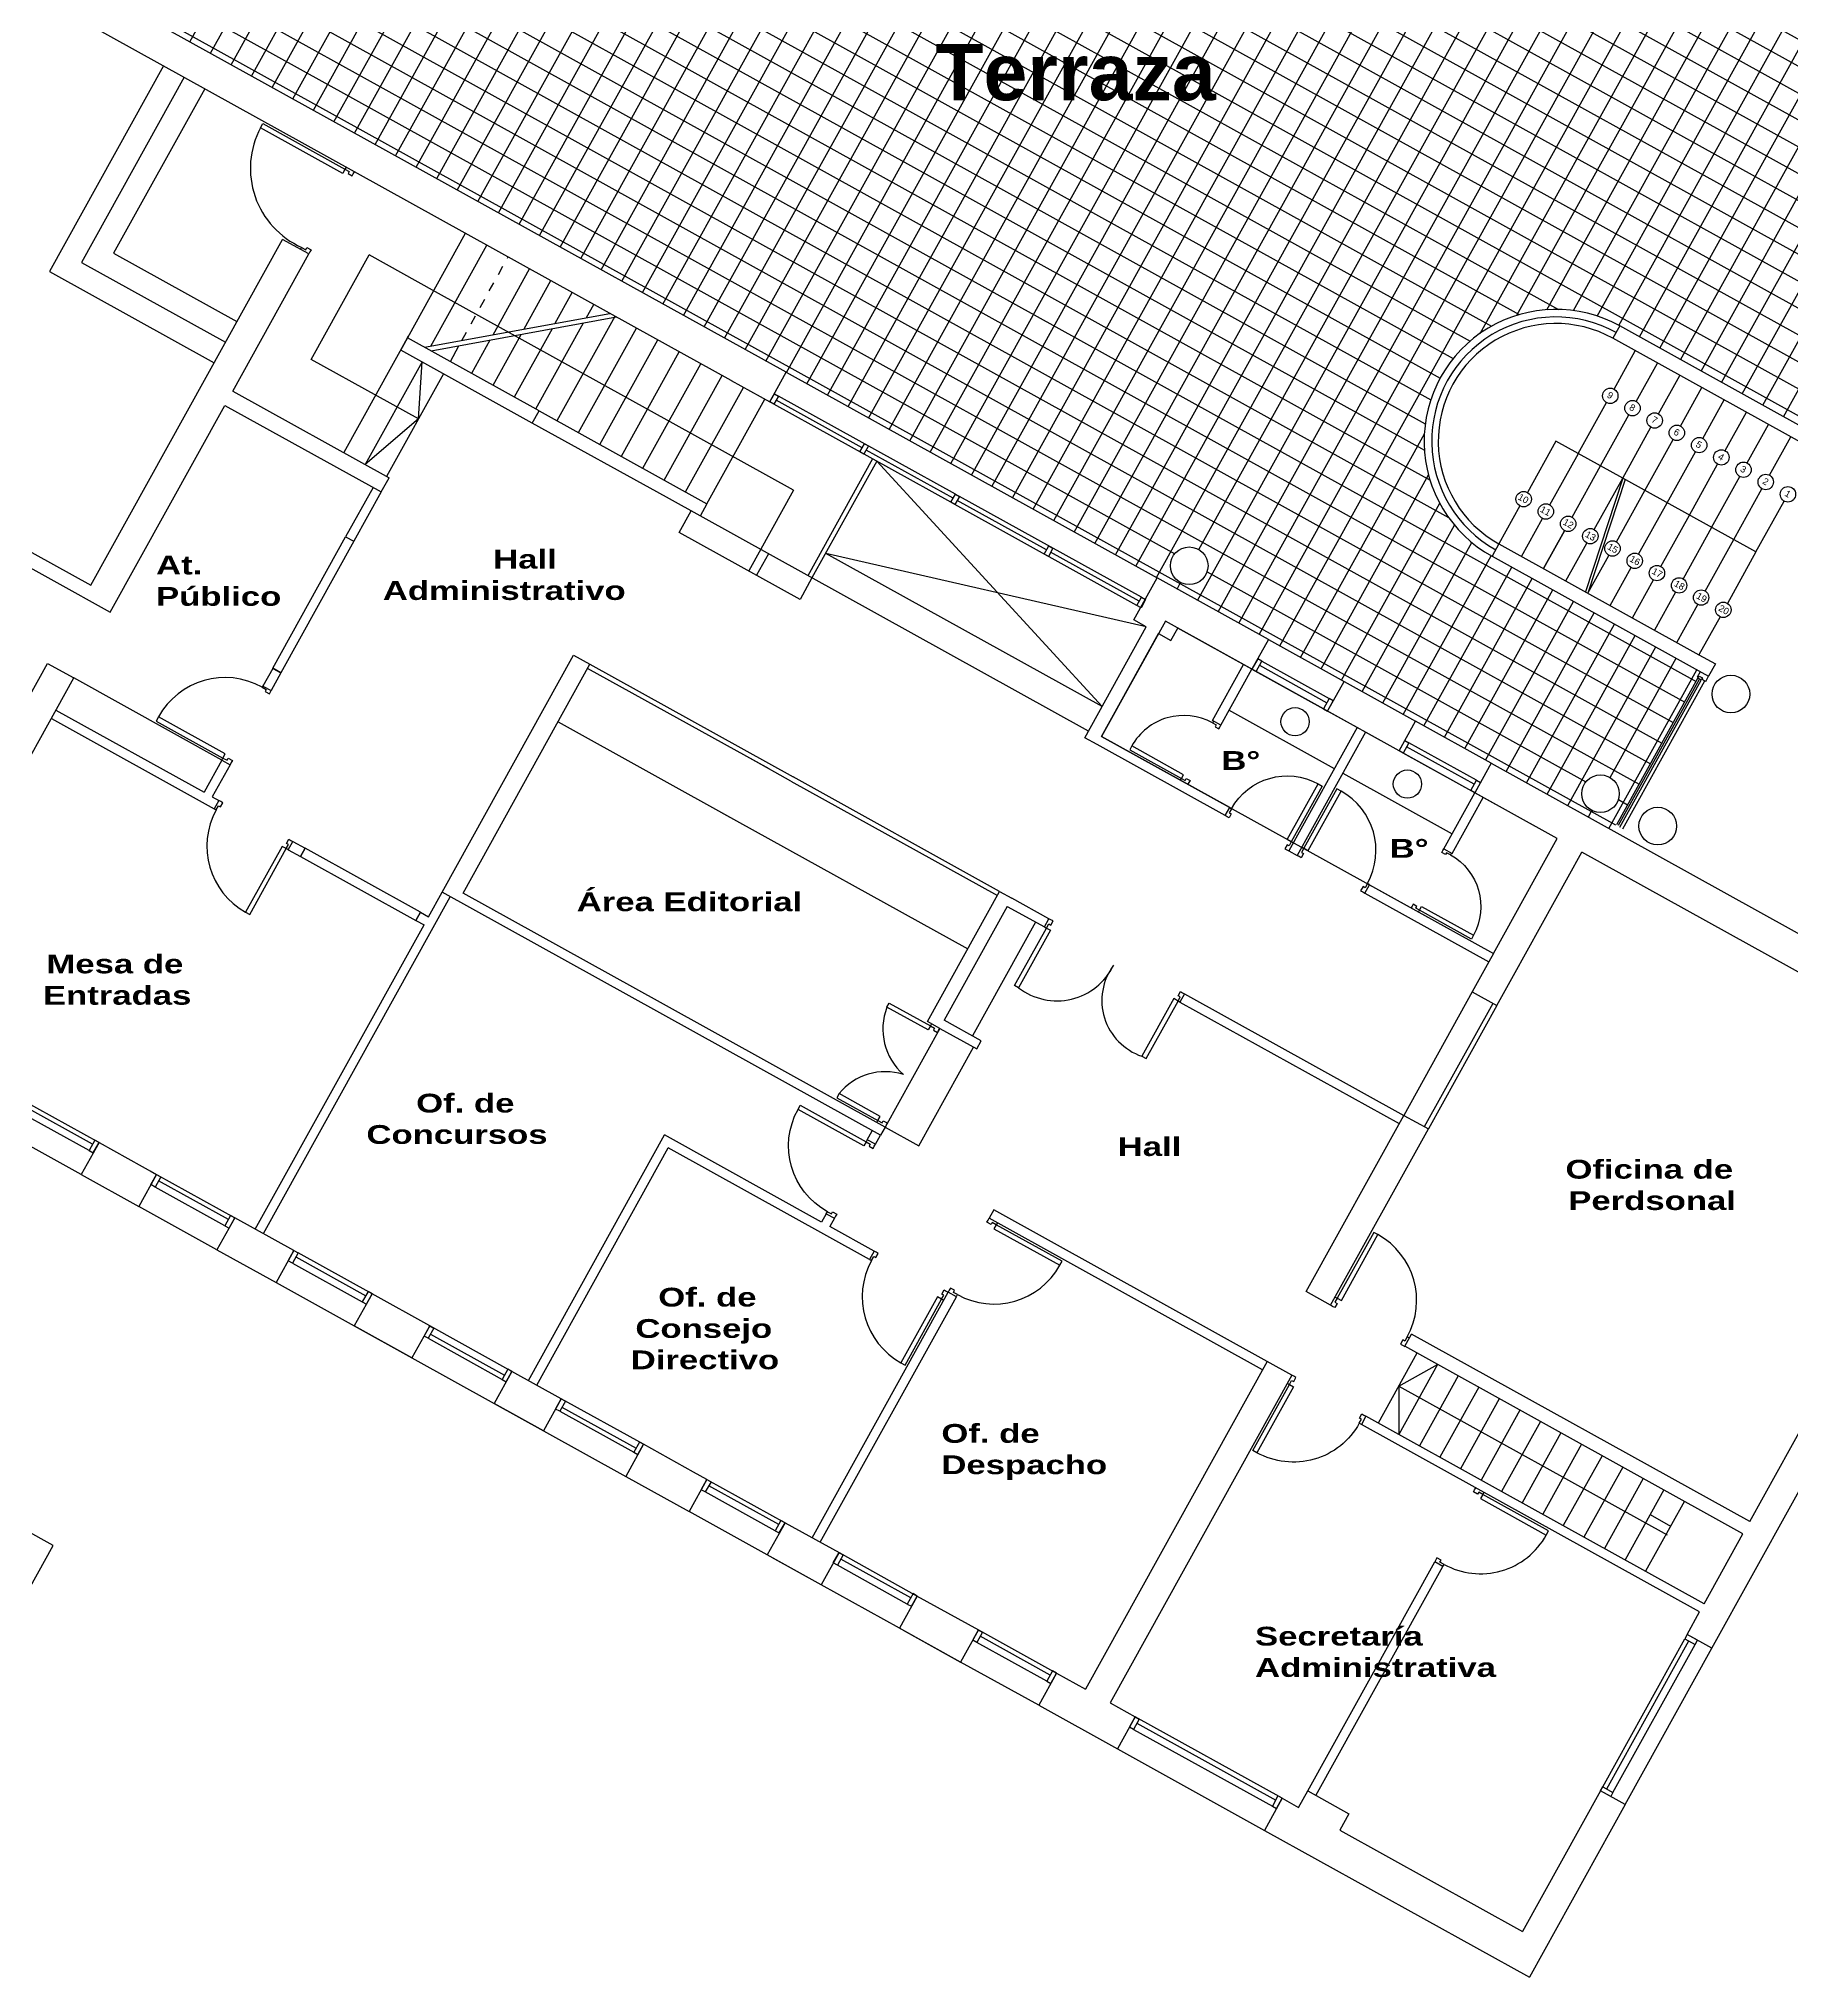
# Model space of a CAD drawing. Header units: millimetres. Extents: x -735 to -481, y 85 to 450.
# Drawn here: x -633.04 to -614.41, y 310.6 to 331.21 of the extents above; entities that cross this region are included whole.
import ezdxf

# ---------------------------------------------------------------- set-up
doc = ezdxf.new("R2010")
doc.units = ezdxf.units.MM
doc.linetypes.add('DASHED', pattern=[0.75, 0.5, -0.25])
doc.layers.get('0').update_dxf_attribs({"color": 6, "linetype": 'CONTINUOUS'})
for name, color, linetype in [('A CONSTRUIR', 1, 'CONTINUOUS'), ('A-CARPINTERIAS PUERTAS', 2, 'CONTINUOUS'), ('A-MUROS', 5, 'CONTINUOUS'), ('dib - cotas', 1, 'CONTINUOUS'), ('dib - texto', 2, 'CONTINUOUS'), ('E-COLUMNAS CILINDRICAS', 6, 'CONTINUOUS'), ('PISOS', 1, 'CONTINUOUS'), ('T-LOCALES', 7, 'CONTINUOUS'), ('VIDRIO', 253, 'CONTINUOUS'), ('VISTA4', 3, 'CONTINUOUS')]:
    doc.layers.add(name, color=color, linetype=linetype)
doc.styles.add('ARIAL', font='swisseb.ttf', dxfattribs={"width": 1.32})
doc.styles.add('STYLE1', font='swisseb.ttf', dxfattribs={"width": 1.32})
doc.styles.add('STYLE2', font='arial.ttf')

# ---------------------------------------------------------------- blocks, each defined once
blk = doc.blocks.new('P70')
at = {"color": 3}
blk.add_lwpolyline([(0.00062, 0.00254), (0.00189, 0.00254), (0.00189, 0.02032), (0.00062, 0.02032)], close=True, dxfattribs=at)
at = {"color": 2}
for points in [[(0, 0.00254), (0.00062, 0.00254), (0.00062, 0.00127), (0.00126, 0.00127), (0.00126, 0), (0.00062, 0), (0.00062, 0), (0, 0)], [(0.0203, 0.00254), (0.01967, 0.00254), (0.01967, 0.00127), (0.01904, 0.00127), (0.01904, 0), (0.01967, 0), (0.01967, 0), (0.0203, 0)]]:
    blk.add_lwpolyline(points, dxfattribs=at)
at = {"color": 1}
blk.add_arc((0.00189, 0.00254), 0.01778, 0, 90, dxfattribs=at)
blk = doc.blocks.new('P80')
at = {"color": 3}
blk.add_lwpolyline([(0.00062, 0.00254), (0.00189, 0.00254), (0.00189, 0.02286), (0.00062, 0.02286)], close=True, dxfattribs=at)
at = {"color": 2}
for points in [[(0, 0.00254), (0.00062, 0.00254), (0.00062, 0.00127), (0.00126, 0.00127), (0.00126, 0), (0.00062, 0), (0.00062, 0), (0, 0)], [(0.02284, 0.00254), (0.02221, 0.00254), (0.02221, 0.00127), (0.02158, 0.00127), (0.02158, 0), (0.02221, 0), (0.02221, 0), (0.02284, 0)]]:
    blk.add_lwpolyline(points, dxfattribs=at)
at = {"color": 1}
blk.add_arc((0.00189, 0.00254), 0.02032, 0, 90, dxfattribs=at)

msp = doc.modelspace()

# ---------------------------------------------------------------- hatches: boundary and pattern name
at = {"layer": 'VIDRIO'}
h = msp.add_hatch(dxfattribs=at)
h.set_pattern_fill('_USER,_O', color=256, scale=0.25, angle=-29, double=1, pattern_type=0)
h.set_pattern_definition([(331, (-758.40567, 468.23622), (0.1212024, 0.21865493), []), (61, (-758.40567, 468.23622), (-0.21865493, 0.1212024), [])])
h.paths.add_polyline_path([(-616.23, 328.158), (-616.231, 328.158), (-614.103, 326.978), (-614.103, 326.979), (-614.102, 326.979), (-612.187, 330.434), (-612.975, 330.871), (-612.951, 330.914, -0.392428), (-611.638, 331.327, -0.392428), (-611.984, 332.659), (-611.959, 332.703), (-611.171, 332.266), (-609.503, 335.276), (-635.606, 334.82), (-636.169, 333.804), (-634.6, 332.935), (-634.084, 332.649), (-632.16, 331.582), (-631.644, 331.296), (-629.903, 330.331), (-625.093, 327.665), (-621.148, 325.478), (-620.506, 325.122), (-619.701, 324.676), (-618.401, 323.955), (-617.597, 323.509), (-616.308, 322.795), (-616.27, 322.863), (-616.262, 322.858), (-615.399, 324.413), (-615.408, 324.418), (-615.373, 324.482), (-615.46, 324.531), (-617.588, 325.709, -1.000421)])
h.paths.add_polyline_path([(-620.774, 333.332), (-620.775, 333.382), (-620.783, 333.832), (-618.783, 333.867), (-618.774, 333.367)], flags=16)
h.paths.add_polyline_path([(-620.633, 325.511, -1), (-620.983, 325.705, -1)], flags=16)
h.paths.add_polyline_path([(-622.597, 334.629, -1), (-622.497, 334.574, -1)], flags=16)
h.paths.add_polyline_path([(-622.564, 334.611, -1), (-622.529, 334.592, -1)], flags=0)
h.paths.add_polyline_path([(-624.274, 333.271), (-626.273, 333.236), (-626.274, 333.286), (-626.282, 333.736), (-624.282, 333.771)], flags=16)
h.paths.add_polyline_path([(-617.098, 334.725, -1), (-616.997, 334.669, -1)], flags=16)
h.paths.add_polyline_path([(-617.065, 334.707, -1), (-617.03, 334.688, -1)], flags=0)
h.paths.add_polyline_path([(-616.672, 324.965, -1), (-616.815, 325.044, -1)], flags=16)
h.paths.add_polyline_path([(-615.275, 333.428), (-615.276, 333.478), (-615.284, 333.928), (-613.284, 333.963), (-613.275, 333.463)], flags=16)
h.paths.add_polyline_path([(-616.436, 324.834, -1), (-616.579, 324.913, -1)], flags=16)
h.paths.add_polyline_path([(-614.051, 328.409, -1), (-613.583, 328.149, -1)], flags=16)
h.paths.add_polyline_path([(-616.2, 324.703, -1), (-616.343, 324.782, -1)], flags=16)
h.paths.add_polyline_path([(-615.964, 324.572, -1), (-616.107, 324.652, -1)], flags=16)
h.paths.add_polyline_path([(-616.26, 323.087, -1), (-616.61, 323.281, -1)], flags=16)
h.paths.add_polyline_path([(-612.713, 332.071, -1), (-612.245, 331.812, -1)], flags=16)
h.paths.add_polyline_path([(-628.096, 334.533, -1), (-627.996, 334.478, -1)], flags=16)
h.paths.add_polyline_path([(-628.063, 334.515, -1), (-628.028, 334.496, -1)], flags=0)
h.paths.add_polyline_path([(-629.773, 333.175), (-631.773, 333.14), (-631.773, 333.19), (-631.781, 333.64), (-629.782, 333.675)], flags=16)
h.paths.add_polyline_path([(-611.598, 334.821, -1), (-611.498, 334.765, -1)], flags=16)
h.paths.add_polyline_path([(-611.566, 334.803, -1), (-611.531, 334.784, -1)], flags=0)
h.paths.add_polyline_path([(-610.585, 334.558, -1), (-610.117, 334.299, -1)], flags=16)
h.paths.add_polyline_path([(-633.595, 334.437, -1), (-633.495, 334.382, -1)], flags=16)
h.paths.add_polyline_path([(-633.562, 334.419, -1), (-633.527, 334.4, -1)], flags=0)
h.paths.add_polyline_path([(-611.009, 332.147), (-611.053, 332.172), (-611.041, 332.194), (-611.085, 332.218), (-611.109, 332.174), (-611.984, 332.659, 0.392428), (-611.638, 331.327, -0.031395), (-611.527, 331.265, -0.031395), (-611.638, 331.327, 0.392428), (-612.951, 330.914), (-612.076, 330.429), (-612.1, 330.386), (-612.057, 330.362), (-612.044, 330.383), (-612.001, 330.359)])
h.paths.add_polyline_path([(-616.829, 324.996), (-616.703, 324.926), (-616.651, 325.019), (-616.778, 325.089)], flags=24)
h.paths.add_polyline_path([(-616.594, 324.864), (-616.467, 324.793), (-616.414, 324.888), (-616.542, 324.959)], flags=24)
h.paths.add_polyline_path([(-616.358, 324.733), (-616.231, 324.663), (-616.178, 324.757), (-616.306, 324.828)], flags=24)
h.paths.add_polyline_path([(-616.121, 324.603), (-615.994, 324.533), (-615.943, 324.626), (-616.069, 324.696)], flags=24)
h.paths.add_polyline_path([(-610.674, 334.448), (-610.151, 334.158), (-610.005, 334.421), (-610.528, 334.711)], flags=24)
h.paths.add_polyline_path([(-614.14, 328.298), (-613.617, 328.008), (-613.471, 328.272), (-613.994, 328.561)], flags=24)
h.paths.add_polyline_path([(-612.805, 331.957), (-612.281, 331.666), (-612.132, 331.934), (-612.656, 332.225)], flags=24)

# ---------------------------------------------------------------- linework, layer by layer
at = {"color": 5}
msp.add_lwpolyline([(-621.739, 323.794), (-617.574, 321.485), (-616.895, 322.709), (-621.061, 325.018)], close=True, dxfattribs=at)
at = {"layer": 'A CONSTRUIR'}
for p, q in [((-616.198, 326.54), (-616.594, 325.33)), ((-616.172, 326.526), (-616.568, 325.316)), ((-616.817, 325.981), (-617.041, 325.578))]:
    msp.add_line(p, q, dxfattribs=at)
for points in [[(-618.934, 323.839), (-619.022, 323.888)], [(-617.574, 321.485), (-617.622, 321.397)]]:
    msp.add_lwpolyline(points, dxfattribs=at)
for centre in [(-616.331, 327.415), (-616.095, 327.284), (-615.859, 327.153), (-615.623, 327.022), (-615.386, 326.891), (-615.15, 326.76), (-614.914, 326.629), (-614.678, 326.499), (-617.252, 326.316), (-614.442, 326.368), (-617.016, 326.185), (-616.779, 326.054), (-616.543, 325.923), (-616.307, 325.792), (-616.071, 325.661), (-615.835, 325.53), (-615.599, 325.399), (-615.365, 325.27), (-615.129, 325.139)]:
    msp.add_circle(centre, 0.0819, dxfattribs=at)
at = {"layer": 'A-CARPINTERIAS PUERTAS'}
for points in [[(-622.348, 321.768), (-622.326, 321.756), (-622.302, 321.8), (-622.28, 321.788), (-622.256, 321.831), (-622.278, 321.843), (-622.278, 321.843), (-622.299, 321.855)], [(-620.906, 320.968), (-620.927, 320.98), (-620.903, 321.024), (-620.925, 321.036), (-620.9, 321.08), (-620.879, 321.068), (-620.879, 321.068), (-620.857, 321.056)], [(-623.548, 320.737), (-623.56, 320.716), (-623.516, 320.692), (-623.528, 320.67), (-623.485, 320.645), (-623.473, 320.667), (-623.473, 320.667), (-623.461, 320.689)], [(-624.13, 319.688), (-624.118, 319.709), (-624.074, 319.685), (-624.062, 319.707), (-624.018, 319.683), (-624.03, 319.661), (-624.03, 319.661), (-624.042, 319.639)]]:
    msp.add_lwpolyline(points, dxfattribs=at)
for points in [[(-622.326, 321.756), (-622.283, 321.732), (-622.622, 321.12), (-622.666, 321.144)], [(-623.56, 320.716), (-623.584, 320.672), (-624.022, 320.914), (-623.997, 320.958)], [(-620.927, 320.98), (-620.971, 321.005), (-621.31, 320.392), (-621.266, 320.368)], [(-624.118, 319.709), (-624.094, 319.753), (-624.531, 319.995), (-624.555, 319.952)]]:
    msp.add_lwpolyline(points, close=True, dxfattribs=at)
for centre, radius, start, end in [((-622.215, 321.652), 0.67, 232.6256, 334.1689), ((-621.111, 320.986), 0.626, 143.2392, 251.4232), ((-623.42, 320.681), 0.645, 158.8238, 228.5473), ((-624.04, 319.594), 0.634, 72.2703, 140.7159)]:
    msp.add_arc(centre, radius, start, end, dxfattribs=at)
at = {"layer": 'A-MUROS'}
for p, q in [((-625.093, 327.665), (-636.629, 334.059)), ((-629.684, 329.798), (-636.804, 333.745)), ((-626.711, 328.15), (-629.684, 329.798)), ((-640.036, 329.414), (-632.28, 325.115)), ((-639.964, 329.545), (-632.488, 325.401)), ((-632.488, 325.401), (-630.449, 329.079)), ((-630.169, 328.924), (-630.449, 329.079)), ((-630.977, 327.466), (-630.169, 328.924)), ((-616.231, 328.158), (-616.303, 328.027)), ((-614.103, 326.978), (-616.231, 328.158)), ((-629.192, 327.902), (-629.108, 328.053)), ((-627.72, 327.257), (-629.119, 328.033)), ((-625.679, 327.578), (-626.711, 328.15)), ((-614.175, 326.848), (-616.303, 328.027)), ((-627.793, 327.126), (-629.192, 327.902)), ((-625.679, 327.578), (-625.267, 327.35)), ((-625.679, 327.578), (-625.679, 327.578)), ((-625.267, 327.35), (-625.093, 327.665)), ((-630.977, 327.466), (-629.315, 326.544)), ((-632.28, 325.115), (-631.061, 327.314)), ((-631.061, 327.314), (-629.399, 326.393)), ((-627.793, 327.126), (-627.72, 327.257)), ((-629.399, 326.393), (-629.315, 326.544)), ((-617.515, 325.841), (-617.588, 325.709)), ((-617.588, 325.709), (-615.46, 324.531)), ((-617.515, 325.841), (-615.388, 324.661)), ((-621.396, 325.032), (-621.148, 325.478)), ((-619.966, 324.823), (-621.148, 325.478)), ((-621.739, 323.794), (-621.133, 324.887)), ((-621.264, 324.96), (-621.396, 325.032)), ((-621.133, 324.887), (-621.002, 324.814)), ((-621.002, 324.814), (-620.929, 324.945)), ((-620.142, 324.509), (-620.929, 324.945)), ((-628.752, 322.136), (-627.354, 324.657)), ((-627.354, 324.657), (-627.18, 324.56)), ((-619.966, 324.823), (-620.141, 324.508)), ((-615.388, 324.661), (-615.213, 324.564)), ((-634.902, 321.045), (-632.948, 324.57)), ((-632.948, 324.57), (-632.668, 324.415)), ((-628.529, 322.126), (-627.18, 324.56)), ((-620.142, 324.509), (-620.141, 324.508)), ((-615.46, 324.531), (-615.285, 324.434)), ((-634.622, 320.89), (-632.668, 324.415)), ((-619.336, 324.062), (-619.162, 324.377)), ((-619.022, 323.888), (-619.336, 324.062)), ((-618.576, 323.641), (-618.934, 323.839)), ((-618.576, 323.641), (-618.401, 323.955)), ((-621.788, 323.706), (-621.919, 323.779)), ((-617.597, 323.509), (-617.771, 323.195)), ((-616.895, 322.709), (-617.771, 323.195)), ((-617.77, 323.194), (-617.771, 323.195)), ((-617.574, 321.485), (-616.895, 322.709)), ((-617.36, 321.252), (-616.633, 322.564)), ((-612.791, 320.434), (-616.633, 322.564)), ((-618.94, 322.128), (-618.892, 322.215)), ((-624.091, 319.552), (-628.752, 322.136)), ((-626.43, 320.963), (-628.529, 322.126)), ((-622.742, 321.986), (-623.412, 320.776)), ((-622.824, 322.146), (-622.693, 322.073)), ((-617.622, 321.397), (-617.8, 321.076)), ((-617.538, 320.931), (-617.36, 321.252)), ((-624.042, 319.639), (-626.43, 320.963)), ((-617.8, 321.076), (-617.538, 320.931)), ((-617.8, 321.076), (-617.538, 320.931)), ((-617.8, 321.076), (-617.538, 320.931)), ((-623.461, 320.689), (-623.592, 320.761)), ((-619.566, 317.89), (-618.527, 319.764)), ((-618.527, 319.764), (-618.265, 319.619)), ((-624.042, 319.639), (-624.091, 319.552)), ((-619.304, 317.744), (-618.265, 319.619)), ((-632.399, 319.475), (-632.588, 319.134)), ((-632.399, 319.475), (-631.787, 319.136)), ((-632.588, 319.134), (-631.976, 318.795)), ((-631.787, 319.136), (-631.976, 318.795)), ((-631.857, 319.175), (-631.787, 319.136)), ((-632.886, 315.191), (-639.425, 318.815)), ((-630.956, 318.675), (-631.145, 318.334)), ((-630.327, 318.326), (-630.956, 318.675)), ((-631.145, 318.334), (-630.516, 317.985)), ((-630.327, 318.326), (-630.516, 317.985)), ((-629.496, 317.866), (-629.685, 317.525)), ((-628.883, 317.526), (-629.496, 317.866)), ((-619.304, 317.744), (-619.566, 317.89)), ((-629.072, 317.185), (-629.685, 317.525)), ((-629.685, 317.525), (-629.072, 317.185)), ((-628.883, 317.526), (-629.072, 317.185)), ((-618.517, 317.308), (-618.444, 317.439)), ((-614.848, 315.446), (-618.444, 317.439)), ((-617.074, 316.508), (-618.517, 317.308)), ((-628.009, 317.041), (-628.198, 316.7)), ((-627.484, 316.751), (-628.009, 317.041)), ((-619.978, 317.146), (-621.91, 313.661)), ((-619.716, 317.001), (-619.978, 317.146)), ((-619.716, 317.001), (-621.648, 313.516)), ((-615.252, 314.098), (-613.713, 316.875)), ((-614.848, 315.446), (-613.975, 317.02)), ((-627.673, 316.409), (-628.198, 316.7)), ((-628.198, 316.7), (-627.673, 316.409)), ((-627.484, 316.751), (-627.673, 316.409)), ((-618.929, 316.565), (-618.977, 316.477)), ((-615.381, 314.484), (-618.977, 316.477)), ((-617.486, 315.765), (-618.929, 316.565)), ((-614.92, 315.315), (-617.074, 316.508)), ((-626.609, 316.266), (-626.798, 315.925)), ((-626.077, 315.97), (-626.609, 316.266)), ((-626.798, 315.925), (-626.125, 315.551)), ((-625.936, 315.892), (-626.125, 315.551)), ((-625.936, 315.892), (-626.077, 315.97)), ((-615.333, 314.571), (-617.486, 315.765)), ((-625.105, 315.432), (-625.294, 315.091)), ((-625.105, 315.432), (-624.531, 315.114)), ((-635.079, 311.234), (-632.886, 315.191)), ((-615.333, 314.571), (-614.92, 315.315)), ((-624.72, 314.773), (-625.294, 315.091)), ((-625.25, 315.067), (-624.726, 314.776)), ((-624.531, 315.114), (-624.72, 314.773)), ((-623.7, 314.653), (-623.889, 314.312)), ((-623.706, 314.656), (-623.05, 314.293)), ((-615.514, 314.243), (-615.381, 314.484)), ((-623.239, 313.951), (-623.895, 314.315)), ((-623.851, 314.291), (-623.889, 314.312)), ((-623.851, 314.291), (-623.239, 313.951)), ((-623.05, 314.293), (-623.239, 313.951)), ((-623.12, 314.331), (-623.05, 314.293)), ((-615.252, 314.098), (-615.514, 314.243)), ((-622.219, 313.832), (-622.408, 313.491)), ((-622.219, 313.832), (-621.91, 313.661)), ((-622.408, 313.491), (-621.572, 313.028)), ((-621.648, 313.516), (-621.383, 313.369)), ((-621.383, 313.369), (-621.572, 313.028)), ((-619.82, 312.502), (-620.009, 312.161)), ((-619.82, 312.502), (-619.645, 312.405)), ((-619.645, 312.405), (-619.548, 312.58)), ((-619.548, 312.58), (-619.111, 312.338)), ((-616.435, 312.581), (-617.264, 311.086)), ((-616.173, 312.436), (-616.435, 312.581)), ((-619.111, 312.338), (-619.208, 312.163)), ((-616.173, 312.436), (-617.191, 310.599)), ((-620.009, 312.161), (-617.191, 310.599)), ((-619.208, 312.163), (-617.264, 311.086))]:
    msp.add_line(p, q, dxfattribs=at)
for points in [[(-621.919, 323.779), (-621.264, 324.96)], [(-615.213, 324.564), (-615.285, 324.434)], [(-619.162, 324.377), (-618.401, 323.955)], [(-619.022, 323.888), (-619.749, 322.576)], [(-618.934, 323.839), (-619.661, 322.527)], [(-621.788, 323.706), (-621.919, 323.779)], [(-620.426, 322.951), (-621.788, 323.706)], [(-620.377, 323.039), (-621.739, 323.794)], [(-617.597, 323.509), (-612.617, 320.749)], [(-619.749, 322.576), (-619.661, 322.527)], [(-619.749, 322.576), (-619.749, 322.576)], [(-618.892, 322.215), (-617.574, 321.485)], [(-623.592, 320.761), (-622.824, 322.146)], [(-622.742, 321.986), (-622.348, 321.768), (-622.299, 321.855), (-622.693, 322.074)], [(-618.94, 322.128), (-617.622, 321.397)], [(-623.461, 320.689), (-623.067, 320.471), (-623.019, 320.558), (-623.412, 320.776)], [(-619.716, 317.001), (-619.978, 317.146)]]:
    msp.add_lwpolyline(points, dxfattribs=at)
at = {"layer": 'dib - cotas'}
for p, q in [((-630.144, 327.802), (-629.528, 328.913)), ((-628.822, 328.522), (-629.528, 328.913)), ((-625.015, 326.412), (-628.822, 328.522)), ((-627.755, 327.277), (-627.248, 328.19)), ((-627.527, 327.151), (-626.912, 328.261)), ((-628.664, 327.781), (-628.572, 327.948)), ((-628.437, 327.655), (-628.241, 328.009)), ((-628.21, 327.529), (-627.91, 328.069)), ((-627.982, 327.403), (-627.579, 328.13)), ((-627.3, 327.025), (-626.684, 328.135)), ((-627.073, 326.898), (-626.457, 328.009)), ((-629.438, 327.411), (-630.144, 327.802)), ((-626.845, 326.772), (-626.23, 327.883)), ((-626.618, 326.646), (-626.002, 327.757)), ((-616.291, 327.486), (-616.065, 327.895)), ((-616.055, 327.356), (-615.829, 327.764)), ((-626.39, 326.52), (-625.775, 327.631)), ((-615.819, 327.225), (-615.592, 327.633)), ((-629.003, 327.17), (-629.438, 327.411)), ((-626.163, 326.394), (-625.547, 327.505)), ((-625.936, 326.268), (-625.32, 327.379)), ((-624.285, 326.863), (-625.199, 327.369)), ((-616.671, 326.802), (-616.371, 327.343)), ((-615.583, 327.094), (-615.356, 327.503)), ((-615.347, 326.963), (-615.12, 327.372)), ((-629.003, 327.17), (-629.569, 326.685)), ((-626.367, 326.336), (-627.793, 327.126)), ((-616.435, 326.671), (-616.135, 327.212)), ((-615.111, 326.832), (-614.884, 327.241)), ((-616.909, 326.934), (-617.212, 326.387)), ((-616.198, 326.54), (-616.909, 326.934)), ((-616.198, 326.54), (-615.898, 327.081)), ((-615.962, 326.409), (-615.662, 326.951)), ((-614.874, 326.701), (-614.648, 327.11)), ((-614.638, 326.57), (-614.412, 326.979)), ((-624.174, 326.744), (-624.863, 325.502)), ((-624.13, 326.72), (-624.819, 325.478)), ((-623.318, 326.327), (-624.241, 326.838)), ((-616.973, 326.255), (-616.67, 326.802)), ((-615.726, 326.278), (-615.426, 326.82)), ((-616.737, 326.124), (-616.434, 326.671)), ((-616.501, 325.993), (-616.198, 326.54)), ((-614.782, 325.755), (-616.198, 326.54)), ((-615.49, 326.147), (-615.19, 326.689)), ((-615.254, 326.016), (-614.954, 326.558)), ((-621.88, 323.849), (-626.367, 326.336)), ((-625.015, 326.412), (-625.491, 325.553)), ((-622.325, 325.776), (-623.275, 326.302)), ((-616.265, 325.862), (-615.962, 326.409)), ((-615.018, 325.886), (-614.718, 326.427)), ((-617.291, 326.244), (-617.515, 325.841)), ((-617.276, 325.708), (-617.053, 326.112)), ((-616.029, 325.732), (-615.726, 326.278)), ((-615.793, 325.601), (-615.49, 326.147)), ((-614.782, 325.755), (-614.481, 326.296)), ((-624.945, 325.25), (-626.231, 325.963)), ((-617.04, 325.578), (-616.817, 325.981)), ((-615.254, 326.016), (-615.557, 325.47)), ((-625.281, 325.734), (-625.407, 325.507)), ((-621.735, 324.111), (-624.673, 325.74)), ((-621.34, 325.23), (-622.281, 325.752)), ((-616.804, 325.447), (-616.581, 325.85)), ((-616.568, 325.316), (-616.345, 325.719)), ((-615.321, 325.339), (-615.018, 325.886)), ((-614.782, 325.755), (-615.085, 325.208)), ((-616.332, 325.185), (-616.108, 325.588)), ((-616.096, 325.054), (-615.872, 325.457)), ((-615.636, 325.327), (-615.86, 324.923)), ((-615.624, 324.792), (-615.4, 325.196)), ((-615.164, 325.065), (-615.388, 324.661)), ((-625.275, 323.448), (-627.204, 324.517)), ((-627.18, 324.56), (-625.02, 323.363)), ((-620.56, 323.962), (-620.23, 324.557)), ((-620.472, 323.914), (-620.142, 324.509)), ((-620.061, 324.55), (-619.343, 324.152)), ((-615.403, 324.426), (-615.373, 324.482)), ((-616.244, 322.848), (-615.382, 324.403)), ((-615.395, 324.422), (-615.403, 324.426)), ((-615.316, 324.378), (-615.36, 324.402)), ((-615.316, 324.378), (-615.285, 324.434)), ((-617.778, 323.284), (-618.496, 323.682)), ((-625.044, 323.319), (-625.472, 323.557)), ((-625.044, 323.319), (-622.848, 322.102)), ((-622.824, 322.146), (-625.02, 323.363)), ((-620.426, 322.951), (-620.377, 323.039)), ((-618.1, 322.598), (-617.77, 323.194)), ((-618.012, 322.55), (-617.682, 323.145)), ((-632.467, 319.456), (-633.211, 319.868)), ((-631.024, 318.656), (-631.768, 319.068)), ((-630.307, 318.258), (-629.564, 317.846)), ((-628.876, 317.436), (-628.089, 317)), ((-618.386, 317.235), (-618.798, 316.492)), ((-618.58, 316.886), (-618.167, 317.114)), ((-618.167, 317.114), (-618.579, 316.371)), ((-618.58, 316.886), (-615.727, 315.304)), ((-618.58, 316.886), (-618.579, 316.371)), ((-617.948, 316.993), (-618.36, 316.25)), ((-617.73, 316.872), (-618.142, 316.128)), ((-627.477, 316.661), (-626.689, 316.224)), ((-617.511, 316.751), (-617.923, 316.007)), ((-617.292, 316.629), (-617.704, 315.886)), ((-617.074, 316.508), (-617.486, 315.765)), ((-616.855, 316.387), (-617.267, 315.644)), ((-616.636, 316.266), (-617.048, 315.522)), ((-616.418, 316.145), (-616.83, 315.401)), ((-616.199, 316.023), (-616.611, 315.28)), ((-625.173, 315.412), (-625.916, 315.824)), ((-615.98, 315.902), (-616.392, 315.159)), ((-615.762, 315.781), (-616.174, 315.038)), ((-615.543, 315.66), (-615.955, 314.916)), ((-615.907, 315.519), (-615.689, 315.397)), ((-623.768, 314.634), (-624.512, 315.046)), ((-622.287, 313.813), (-623.03, 314.225)), ((-616.367, 312.601), (-615.495, 314.175)), ((-621.364, 313.301), (-619.888, 312.483))]:
    msp.add_line(p, q, dxfattribs=at)
for points in [[(-631.713, 330.923), (-632.925, 328.736), (-631.176, 327.767)], [(-631.495, 330.802), (-632.586, 328.834), (-631.055, 327.985)], [(-631.276, 330.681), (-632.246, 328.931), (-630.934, 328.204)], [(-629.772, 329.847), (-629.784, 329.825), (-629.74, 329.801), (-629.752, 329.779), (-629.708, 329.755), (-629.696, 329.777), (-629.696, 329.777), (-629.684, 329.798)], [(-630.257, 328.972), (-630.245, 328.994), (-630.201, 328.969), (-630.189, 328.991), (-630.145, 328.967), (-630.157, 328.945), (-630.157, 328.945), (-630.169, 328.924)], [(-629.003, 327.17), (-628.965, 327.776)], [(-627.72, 327.257), (-625.936, 326.268), (-626.008, 326.137)], [(-626.231, 325.963), (-626.105, 326.191)], [(-624.819, 325.478), (-624.945, 325.25)], [(-620.472, 323.914), (-620.56, 323.962)], [(-618.1, 322.598), (-618.012, 322.55)], [(-617.581, 320.955), (-618.309, 319.643)], [(-617.538, 320.931), (-618.265, 319.619)]]:
    msp.add_lwpolyline(points, dxfattribs=at)
for points in [[(-629.784, 329.825), (-629.808, 329.781), (-630.683, 330.266), (-630.658, 330.31)], [(-625.224, 327.326), (-625.267, 327.35), (-625.219, 327.437), (-625.175, 327.413)], [(-624.266, 326.795), (-624.309, 326.819), (-624.261, 326.906), (-624.217, 326.882)], [(-623.299, 326.259), (-623.343, 326.283), (-623.294, 326.37), (-623.25, 326.346)], [(-623.299, 326.259), (-623.343, 326.283), (-623.294, 326.37), (-623.25, 326.346)], [(-622.305, 325.708), (-622.349, 325.732), (-622.3, 325.82), (-622.257, 325.795)], [(-621.32, 325.162), (-621.364, 325.186), (-621.316, 325.274), (-621.272, 325.25)], [(-620.141, 324.508), (-620.097, 324.484), (-620.036, 324.593), (-620.08, 324.617)], [(-615.4, 324.413), (-615.387, 324.435), (-615.352, 324.415), (-615.365, 324.394)], [(-619.38, 324.086), (-619.336, 324.062), (-619.276, 324.171), (-619.319, 324.196)], [(-618.532, 323.616), (-618.576, 323.641), (-618.515, 323.75), (-618.471, 323.726)], [(-617.771, 323.195), (-617.815, 323.219), (-617.754, 323.328), (-617.71, 323.304)], [(-632.399, 319.475), (-632.443, 319.499), (-632.504, 319.39), (-632.46, 319.366)], [(-631.787, 319.136), (-631.743, 319.112), (-631.804, 319.002), (-631.848, 319.027)], [(-630.956, 318.675), (-631, 318.7), (-631.061, 318.59), (-631.017, 318.566)], [(-630.327, 318.326), (-630.283, 318.302), (-630.343, 318.193), (-630.387, 318.217)], [(-629.496, 317.866), (-629.539, 317.89), (-629.6, 317.781), (-629.556, 317.756)], [(-628.883, 317.526), (-628.84, 317.502), (-628.9, 317.393), (-628.944, 317.417)], [(-628.009, 317.041), (-628.053, 317.066), (-628.113, 316.956), (-628.069, 316.932)], [(-627.484, 316.751), (-627.44, 316.726), (-627.501, 316.617), (-627.545, 316.641)], [(-626.609, 316.266), (-626.653, 316.29), (-626.714, 316.181), (-626.67, 316.156)], [(-625.936, 315.892), (-625.892, 315.868), (-625.953, 315.759), (-625.997, 315.783)], [(-625.105, 315.432), (-625.149, 315.456), (-625.209, 315.347), (-625.166, 315.323)], [(-624.531, 315.114), (-624.488, 315.09), (-624.548, 314.98), (-624.592, 315.005)], [(-623.7, 314.653), (-623.744, 314.678), (-623.805, 314.568), (-623.761, 314.544)], [(-623.05, 314.293), (-623.006, 314.268), (-623.067, 314.159), (-623.11, 314.183)], [(-615.514, 314.243), (-615.539, 314.199), (-615.429, 314.139), (-615.405, 314.183)], [(-622.219, 313.832), (-622.263, 313.856), (-622.323, 313.747), (-622.279, 313.723)], [(-621.383, 313.369), (-621.34, 313.345), (-621.4, 313.235), (-621.444, 313.26)], [(-619.82, 312.502), (-619.864, 312.527), (-619.924, 312.417), (-619.881, 312.393)], [(-616.435, 312.581), (-616.411, 312.625), (-616.302, 312.565), (-616.326, 312.521)]]:
    msp.add_lwpolyline(points, close=True, dxfattribs=at)
for centre, radius, start, end in [((-629.87, 329.834), 0.92, 151.9878, 245.9872), ((-616.91, 326.934), 1.4, 60.974, 241.026), ((-616.91, 326.934), 1.32, 60.974, 241.026), ((-616.91, 326.934), 1.25, 60.974, 241.026)]:
    msp.add_arc(centre, radius, start, end, dxfattribs=at)
at = {"layer": 'dib - texto'}
for p, q in [((-629.777, 325.917), (-629.689, 325.868)), ((-630.553, 324.517), (-630.465, 324.469)), ((-630.657, 324.328), (-630.57, 324.28)), ((-632.858, 324.073), (-631.283, 323.2)), ((-632.906, 323.985), (-631.174, 323.025)), ((-631.093, 323.542), (-631.006, 323.493)), ((-631.196, 323.151), (-631.126, 323.112)), ((-630.388, 322.589), (-630.256, 322.516)), ((-630.339, 322.676), (-630.208, 322.604)), ((-630.256, 322.516), (-630.208, 322.604)), ((-630.651, 318.506), (-628.666, 322.088)), ((-628.896, 321.876), (-628.752, 322.136)), ((-630.738, 318.554), (-628.944, 321.789)), ((-622.441, 321.819), (-623.112, 320.61)), ((-620.857, 321.056), (-620.906, 320.968)), ((-620.906, 320.968), (-618.576, 319.677)), ((-620.857, 321.056), (-618.527, 319.764)), ((-623.461, 320.689), (-624.042, 319.639)), ((-623.682, 319.44), (-623.101, 320.489)), ((-624.716, 318.63), (-626.386, 319.556)), ((-624.232, 319.504), (-624.178, 319.6)), ((-624.144, 319.456), (-624.232, 319.504)), ((-624.144, 319.456), (-624.091, 319.552)), ((-624.042, 319.639), (-623.682, 319.44)), ((-624.206, 318.233), (-626.347, 319.42)), ((-622.886, 318.758), (-622.935, 318.671)), ((-624.157, 318.32), (-624.629, 318.582)), ((-624.157, 318.32), (-624.206, 318.233)), ((-624.818, 315.273), (-623.371, 317.884)), ((-623.283, 317.836), (-623.371, 317.884)), ((-624.731, 315.224), (-623.283, 317.836)), ((-618.11, 314.968), (-618.198, 315.017))]:
    msp.add_line(p, q, dxfattribs=at)
for points in [[(-629.486, 326.441), (-629.777, 325.917)], [(-629.399, 326.393), (-629.689, 325.868)], [(-630.553, 324.517), (-630.657, 324.328)], [(-630.465, 324.469), (-630.57, 324.28)], [(-631.093, 323.542), (-631.283, 323.2)], [(-631.006, 323.493), (-631.196, 323.151)], [(-631.126, 323.112), (-631.174, 323.025)], [(-630.388, 322.589), (-630.339, 322.676)], [(-628.983, 321.925), (-629.032, 321.837)], [(-629.032, 321.837), (-628.944, 321.789)], [(-628.983, 321.925), (-628.896, 321.876)], [(-627.834, 316.945), (-626.386, 319.556)], [(-627.746, 316.896), (-626.347, 319.42)], [(-624.668, 318.718), (-624.716, 318.63)], [(-624.668, 318.718), (-624.58, 318.669), (-624.629, 318.582)], [(-619.978, 317.146), (-622.886, 318.758)], [(-622.066, 318.189), (-622.935, 318.671)], [(-620.027, 317.059), (-622.066, 318.189)], [(-619.548, 312.58), (-618.198, 315.017)], [(-619.461, 312.532), (-618.11, 314.968)]]:
    msp.add_lwpolyline(points, dxfattribs=at)
at = {"layer": 'E-COLUMNAS CILINDRICAS'}
for centre in [(-620.808, 325.608), (-615.048, 324.244), (-616.435, 323.184), (-615.826, 322.84)]:
    msp.add_circle(centre, 0.2, dxfattribs=at)
at = {"layer": 'PISOS'}
msp.add_line((-618.386, 317.235), (-618.798, 316.492), dxfattribs=at)
for points in [[(-629.689, 325.868), (-629.69, 325.868)], [(-631.093, 323.542), (-632.668, 324.415)]]:
    msp.add_lwpolyline(points, dxfattribs=at)
at = {"layer": 'VISTA4', "ltscale": 0.035}
for p, q in [((-629.192, 327.902), (-628.504, 329.144)), ((-628.871, 327.944), (-628.276, 329.018)), ((-628.209, 328.065), (-627.821, 328.766)), ((-627.879, 328.126), (-627.594, 328.64)), ((-627.548, 328.186), (-627.367, 328.513)), ((-627.217, 328.247), (-627.139, 328.387)), ((-629.108, 328.053), (-629.796, 326.811)), ((-628.965, 327.776), (-629.569, 326.685)), ((-628.737, 327.65), (-629.342, 326.559))]:
    msp.add_line(p, q, dxfattribs=at)
at = {"layer": 'VISTA4', "linetype": 'DASHED', "ltscale": 0.035}
msp.add_line((-628.54, 328.005), (-628.049, 328.892), dxfattribs=at)
at = {"layer": 'VISTA4'}
for p, q in [((-625.093, 327.665), (-621.148, 325.478)), ((-623.294, 326.37), (-625.175, 327.413)), ((-623.343, 326.283), (-625.224, 327.326)), ((-624.13, 326.72), (-621.735, 324.111)), ((-621.316, 325.274), (-623.25, 326.346)), ((-621.364, 325.186), (-623.299, 326.259)), ((-621.264, 324.96), (-624.673, 325.74)), ((-619.966, 324.823), (-619.162, 324.377)), ((-620.141, 324.508), (-619.38, 324.086)), ((-620.036, 324.593), (-619.319, 324.196)), ((-616.262, 322.858), (-615.399, 324.413)), ((-616.231, 322.83), (-615.364, 324.393)), ((-616.196, 322.81), (-615.325, 324.383)), ((-627.519, 323.948), (-625.59, 322.879)), ((-617.597, 323.509), (-618.401, 323.955)), ((-617.754, 323.328), (-618.471, 323.726)), ((-617.771, 323.195), (-618.532, 323.616)), ((-625.787, 322.988), (-623.163, 321.534)), ((-633.23, 319.936), (-632.399, 319.475)), ((-632.504, 319.39), (-633.247, 319.802)), ((-632.588, 319.134), (-633.419, 319.595)), ((-631.787, 319.136), (-630.956, 318.675)), ((-631.061, 318.59), (-631.804, 319.002)), ((-631.145, 318.334), (-631.976, 318.795)), ((-629.496, 317.866), (-630.283, 318.302)), ((-630.343, 318.193), (-629.6, 317.781)), ((-630.516, 317.985), (-629.685, 317.525)), ((-628.009, 317.041), (-628.883, 317.526)), ((-628.9, 317.393), (-628.113, 316.956)), ((-629.072, 317.185), (-628.198, 316.7)), ((-627.501, 316.617), (-626.714, 316.181)), ((-626.609, 316.266), (-627.484, 316.751)), ((-627.673, 316.409), (-626.798, 315.925)), ((-625.936, 315.892), (-625.105, 315.432)), ((-625.209, 315.347), (-625.953, 315.759)), ((-625.294, 315.091), (-626.125, 315.551)), ((-623.805, 314.568), (-624.548, 314.98)), ((-624.531, 315.114), (-623.7, 314.653)), ((-623.889, 314.312), (-624.72, 314.773)), ((-622.323, 313.747), (-623.067, 314.159)), ((-623.05, 314.293), (-622.219, 313.832)), ((-616.411, 312.625), (-615.539, 314.199)), ((-616.302, 312.565), (-615.429, 314.139)), ((-622.408, 313.491), (-623.239, 313.951)), ((-616.173, 312.436), (-615.252, 314.098)), ((-619.82, 312.502), (-621.383, 313.369)), ((-621.4, 313.235), (-619.924, 312.417)), ((-621.572, 313.028), (-620.009, 312.161))]:
    msp.add_line(p, q, dxfattribs=at)
for points in [[(-628.938, 327.932), (-626.968, 328.292)], [(-628.869, 327.894), (-626.899, 328.254)], [(-630.465, 324.469), (-630.552, 324.518), (-629.777, 325.917), (-629.69, 325.868)], [(-629.689, 325.868), (-630.465, 324.469)], [(-619.264, 323.45), (-620.385, 324.072)], [(-619.176, 323.402), (-618.012, 322.757)], [(-630.208, 322.604), (-630.256, 322.516), (-629.032, 321.837), (-628.983, 321.925), (-630.208, 322.604)], [(-617.8, 321.076), (-618.527, 319.764)]]:
    msp.add_lwpolyline(points, dxfattribs=at)
for centre in [(-619.682, 323.95), (-618.488, 323.287)]:
    msp.add_circle(centre, 0.15, dxfattribs=at)

# ---------------------------------------------------------------- block references
at = {"layer": 'A-CARPINTERIAS PUERTAS'}
for p, xscale, yscale, zscale, rotation in [((-624.144, 319.456), -39.37007874054382, 39.37007874054382, 39.37007874054382, 60.99999999999995), ((-622.935, 318.671), 39.37007874015429, 39.37007874015429, 39.37007874015429, 241), ((-619.304, 317.744), 39.40510550063456, 39.40510550063456, 39.40510550063456, 331), ((-623.371, 317.884), 39.37007874017864, 39.37007874017864, 39.37007874017864, 151), ((-619.716, 317.001), -39.40510550062949, 39.40510550062949, 39.40510550062949, 150.9999999999999), ((-617.762, 315.803), 39.37007874007028, 39.37007874007028, 39.37007874007028, 241)]:
    msp.add_blockref('P80', p, dxfattribs=dict(at, xscale=xscale, yscale=yscale, zscale=zscale, rotation=rotation))
at = {"layer": 'dib - texto', "xscale": 39.916083891284, "yscale": 39.916083891284, "zscale": 39.916083891284, "rotation": 60.99999999999996}
msp.add_blockref('P80', (-631.006, 323.493), dxfattribs=at)
at = {"layer": 'VISTA4'}
for name, p, xscale, yscale, zscale, rotation in [('P70', (-620.821, 323.284), 35.43307086606983, 35.43307086606983, 35.43307086606983, 60.99999999999996), ('P70', (-619.749, 322.576), -38.13853223447342, 38.13853223447342, 38.13853223447342, 331), ('P70', (-619.661, 322.527), 40.60162524764855, 40.60162524764855, 40.60162524764855, 331), ('P80', (-630.339, 322.676), 39.37007874037494, 39.37007874037494, 39.37007874037494, 151), ('P70', (-618.448, 321.969), -35.43307086596501, 35.433070865965, 35.43307086596477, 241)]:
    msp.add_blockref(name, p, dxfattribs=dict(at, xscale=xscale, yscale=yscale, zscale=zscale, rotation=rotation))

# ---------------------------------------------------------------- texts
at = {"layer": 'A CONSTRUIR', "style": 'STYLE2'}
for s, p in [('9', (-616.373, 327.403)), ('8', (-616.137, 327.272)), ('7', (-615.901, 327.141)), ('6', (-615.665, 327.01)), ('5', (-615.429, 326.879)), ('4', (-615.193, 326.748)), ('3', (-614.957, 326.617)), ('2', (-614.72, 326.486)), ('10', (-617.32, 326.318)), ('1', (-614.484, 326.356)), ('11', (-617.084, 326.187)), ('12', (-616.841, 326.052)), ('13', (-616.605, 325.921)), ('15', (-616.369, 325.79)), ('16', (-616.133, 325.66)), ('17', (-615.896, 325.529)), ('18', (-615.66, 325.398)), ('19', (-615.424, 325.267)), ('20', (-615.188, 325.136))]:
    msp.add_text(s, height=0.0706, rotation=331, dxfattribs=at).set_placement(p)
at = {"layer": 'dib - texto', "insert": (-623.507, 331.158), "char_height": 0.6, "width": 20.056, "attachment_point": 1, "style": 'STYLE1'}
msp.add_mtext('{\\fArial|b1|i0|c0|p34;Terraza}', dxfattribs=at)
at = {"layer": 'T-LOCALES', "char_height": 0.2, "width": 3.74704, "attachment_point": 1, "style": 'ARIAL'}
for s, insert in [('At. \\PPúblico', (-631.793, 325.716)), ('\\pi1.489;Hall  \\P\\pi0.31638;Administrativo', (-629.698, 325.778)), ('B°', (-620.466, 323.637)), ('B°', (-618.677, 322.703)), ('Área Editorial', (-627.32, 322.135)), ('\\pi0.9597;Mesa de\\P\\pi0.92248;Entradas', (-633.918, 321.474)), ('\\pi1.2327;Of. de \\P\\pi0.70373;Concursos', (-630.26, 319.994)), ('Hall', (-621.568, 319.532)), ('\\pi0.77763;Oficina de\\P\\pi0.80744;Perdsonal', (-617.585, 319.291)), ('\\pi1.2327;Of. de \\P\\pi0.9895;Consejo\\P\\pi0.94006;Directivo', (-627.686, 317.931)), ('Of. de\\PDespacho', (-623.443, 316.482)), ('Secretaría\\PAdministrativa', (-620.108, 314.326))]:
    msp.add_mtext(s, dxfattribs=dict(at, insert=insert))

doc.saveas('drawing.dxf')
